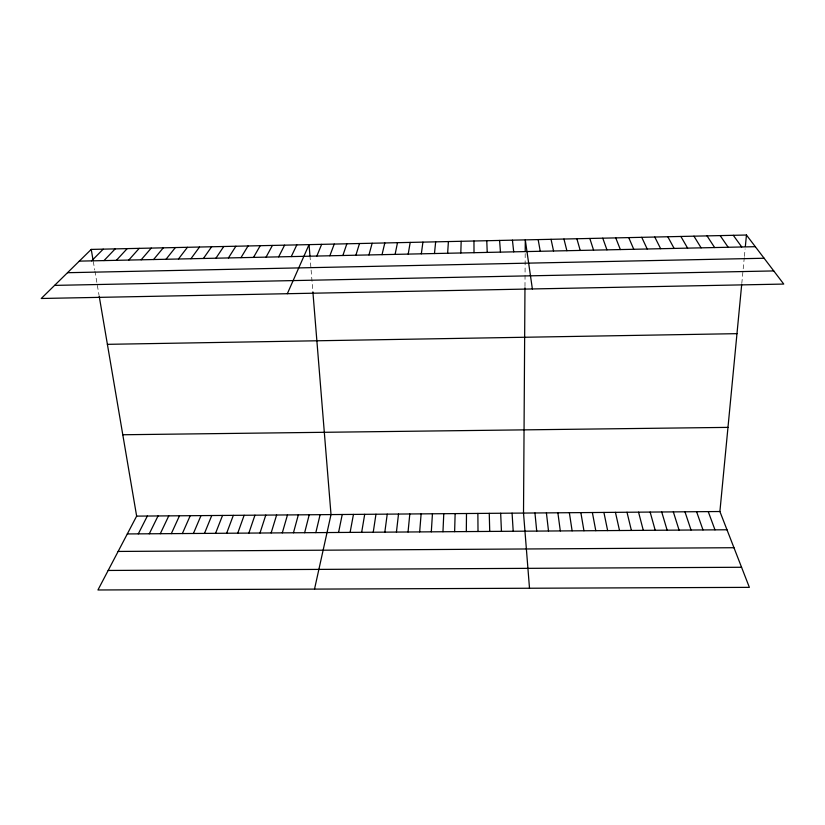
<?xml version="1.0" encoding="UTF-8"?>
<svg xmlns="http://www.w3.org/2000/svg" width="825" height="825" viewBox="0 0 825 825"><rect width="100%" height="100%" fill="white"/><g stroke="black" fill="none" stroke-linecap="round" stroke-linejoin="round"><path stroke-width="0.62" stroke-dasharray="4.12 3.09" d="M524.978 286.533L525.195 253.564M741.788 283.511L742.964 271.26M743.201 268.806L744.274 257.647M744.398 256.389L745.119 248.892M93.297 261.535L94.731 269.961M94.937 271.157L98.969 294.865M309.942 255.698L312.788 290.689"/><path stroke-width="1.24" d="M524.968 287.739L523.514 513.067L529.506 588.246M525.205 251.089L525.288 239.879L532.373 288.946M466.321 531.578L466.496 513.521M454.637 531.661L455.132 513.604M460.814 252.976L461.175 241.292M442.963 531.743L443.778 513.697M431.31 531.826L432.444 513.789M447.635 253.265L448.408 241.57M419.667 531.908L421.121 513.872M99.175 296.041L136.641 516.12L97.938 589.978L749.368 587.359L719.895 511.521L741.675 284.728M745.357 246.386L746.45 235.022L91.235 249.408L41.25 298.485L783.75 284.068L746.45 235.022M408.045 531.991L409.808 513.965M434.476 253.543L435.662 241.849M396.433 532.073L398.516 514.058M384.832 532.146L387.234 514.14M421.338 253.822L422.916 242.127M373.24 532.228L375.963 514.233M361.67 532.311L364.702 514.326M408.21 254.1L410.2 242.406M350.109 532.393L353.461 514.408M338.57 532.476L342.231 514.501M395.113 254.378L397.495 242.684M314.521 589.112L331.011 514.583L312.892 291.875M315.831 532.63L320.11 514.676M382.027 254.667L384.811 242.963M304.642 532.713L309.22 514.759M368.95 254.946L372.147 243.241M293.452 532.785L298.341 514.841M282.294 532.868L287.482 514.934M355.895 255.224L359.494 243.519M271.136 532.94L276.623 515.017M259.988 533.022L265.784 515.099M248.861 533.094L254.956 515.192M342.87 255.502L346.851 243.798M237.744 533.177L244.138 515.274M226.648 533.249L233.331 515.357M329.845 255.781L334.238 244.076M215.552 533.332L222.544 515.439M316.852 256.049L321.637 244.355M204.476 533.404L211.757 515.532M193.411 533.486L200.991 515.615M182.366 533.558L190.235 515.697M287.327 293.71L309.045 244.633L309.942 255.698M171.322 533.641L179.489 515.78M160.297 533.713L168.764 515.873M291.256 256.606L296.814 244.901M149.284 533.785L158.039 515.955M138.291 533.868L147.335 516.038M278.654 256.874L284.594 245.169M266.073 257.142L272.394 245.438M253.502 257.41L260.215 245.706M240.962 257.678L248.047 245.963M228.422 257.947L235.888 246.232M215.913 258.215L223.75 246.5M203.404 258.472L211.623 246.768M190.926 258.741L199.516 247.036M178.458 259.009L187.43 247.304M166.011 259.277L175.354 247.562M153.574 259.545L163.288 247.83M141.157 259.803L151.243 248.098M128.752 260.071L139.208 248.356M116.366 260.339L127.194 248.624M103.991 260.597L115.191 248.882M91.637 260.865L103.207 249.15M79.303 261.123L755.318 246.685M67.506 272.704L764.115 258.246M54.594 285.388L773.757 270.93M107.394 344.334L736.972 333.661M122.791 434.754L727.98 427.381M136.641 516.12L719.895 511.521M127.297 533.94L726.99 529.774M118.13 551.44L733.961 547.717M108.168 570.457L741.562 567.27M733.301 235.311L741.737 246.974M720.163 235.599L728.176 247.273M707.056 235.888L714.636 247.562M693.959 236.177L701.106 247.851M680.873 236.466L687.607 248.139M667.817 236.754L674.118 248.428M654.772 237.033L660.65 248.707M641.747 237.322L647.192 248.995M628.732 237.61L633.765 249.284M615.749 237.889L620.348 249.573M708.242 511.613L714.986 529.856M602.766 238.178L606.952 249.862M696.589 511.706L703.003 529.939M684.956 511.789L691.03 530.021M589.813 238.466L593.577 250.14M673.334 511.882L679.078 530.104M661.722 511.974L667.136 530.186M576.871 238.745L580.222 250.429M650.131 512.067L655.205 530.269M638.55 512.16L643.294 530.351M563.949 239.033L566.878 250.718M626.99 512.253L631.393 530.434M615.44 512.346L619.513 530.516M551.048 239.312L553.554 250.996M603.9 512.438L607.643 530.599M592.371 512.521L595.784 530.681M538.158 239.601L540.251 251.285M91.235 249.408L93.091 260.339M580.862 512.614L583.945 530.764M569.363 512.707L572.117 530.846M557.875 512.799L560.309 530.929M546.408 512.892L548.512 531.011M512.428 240.157L513.707 251.852M534.951 512.975L536.724 531.094M499.589 240.446L500.455 252.13M512.077 513.16L513.202 531.259M500.662 513.253L501.456 531.341M486.771 240.725L487.224 252.419M489.256 513.336L489.73 531.424M477.871 513.428L478.015 531.506M473.963 241.003L474.014 252.697"/></g></svg>
